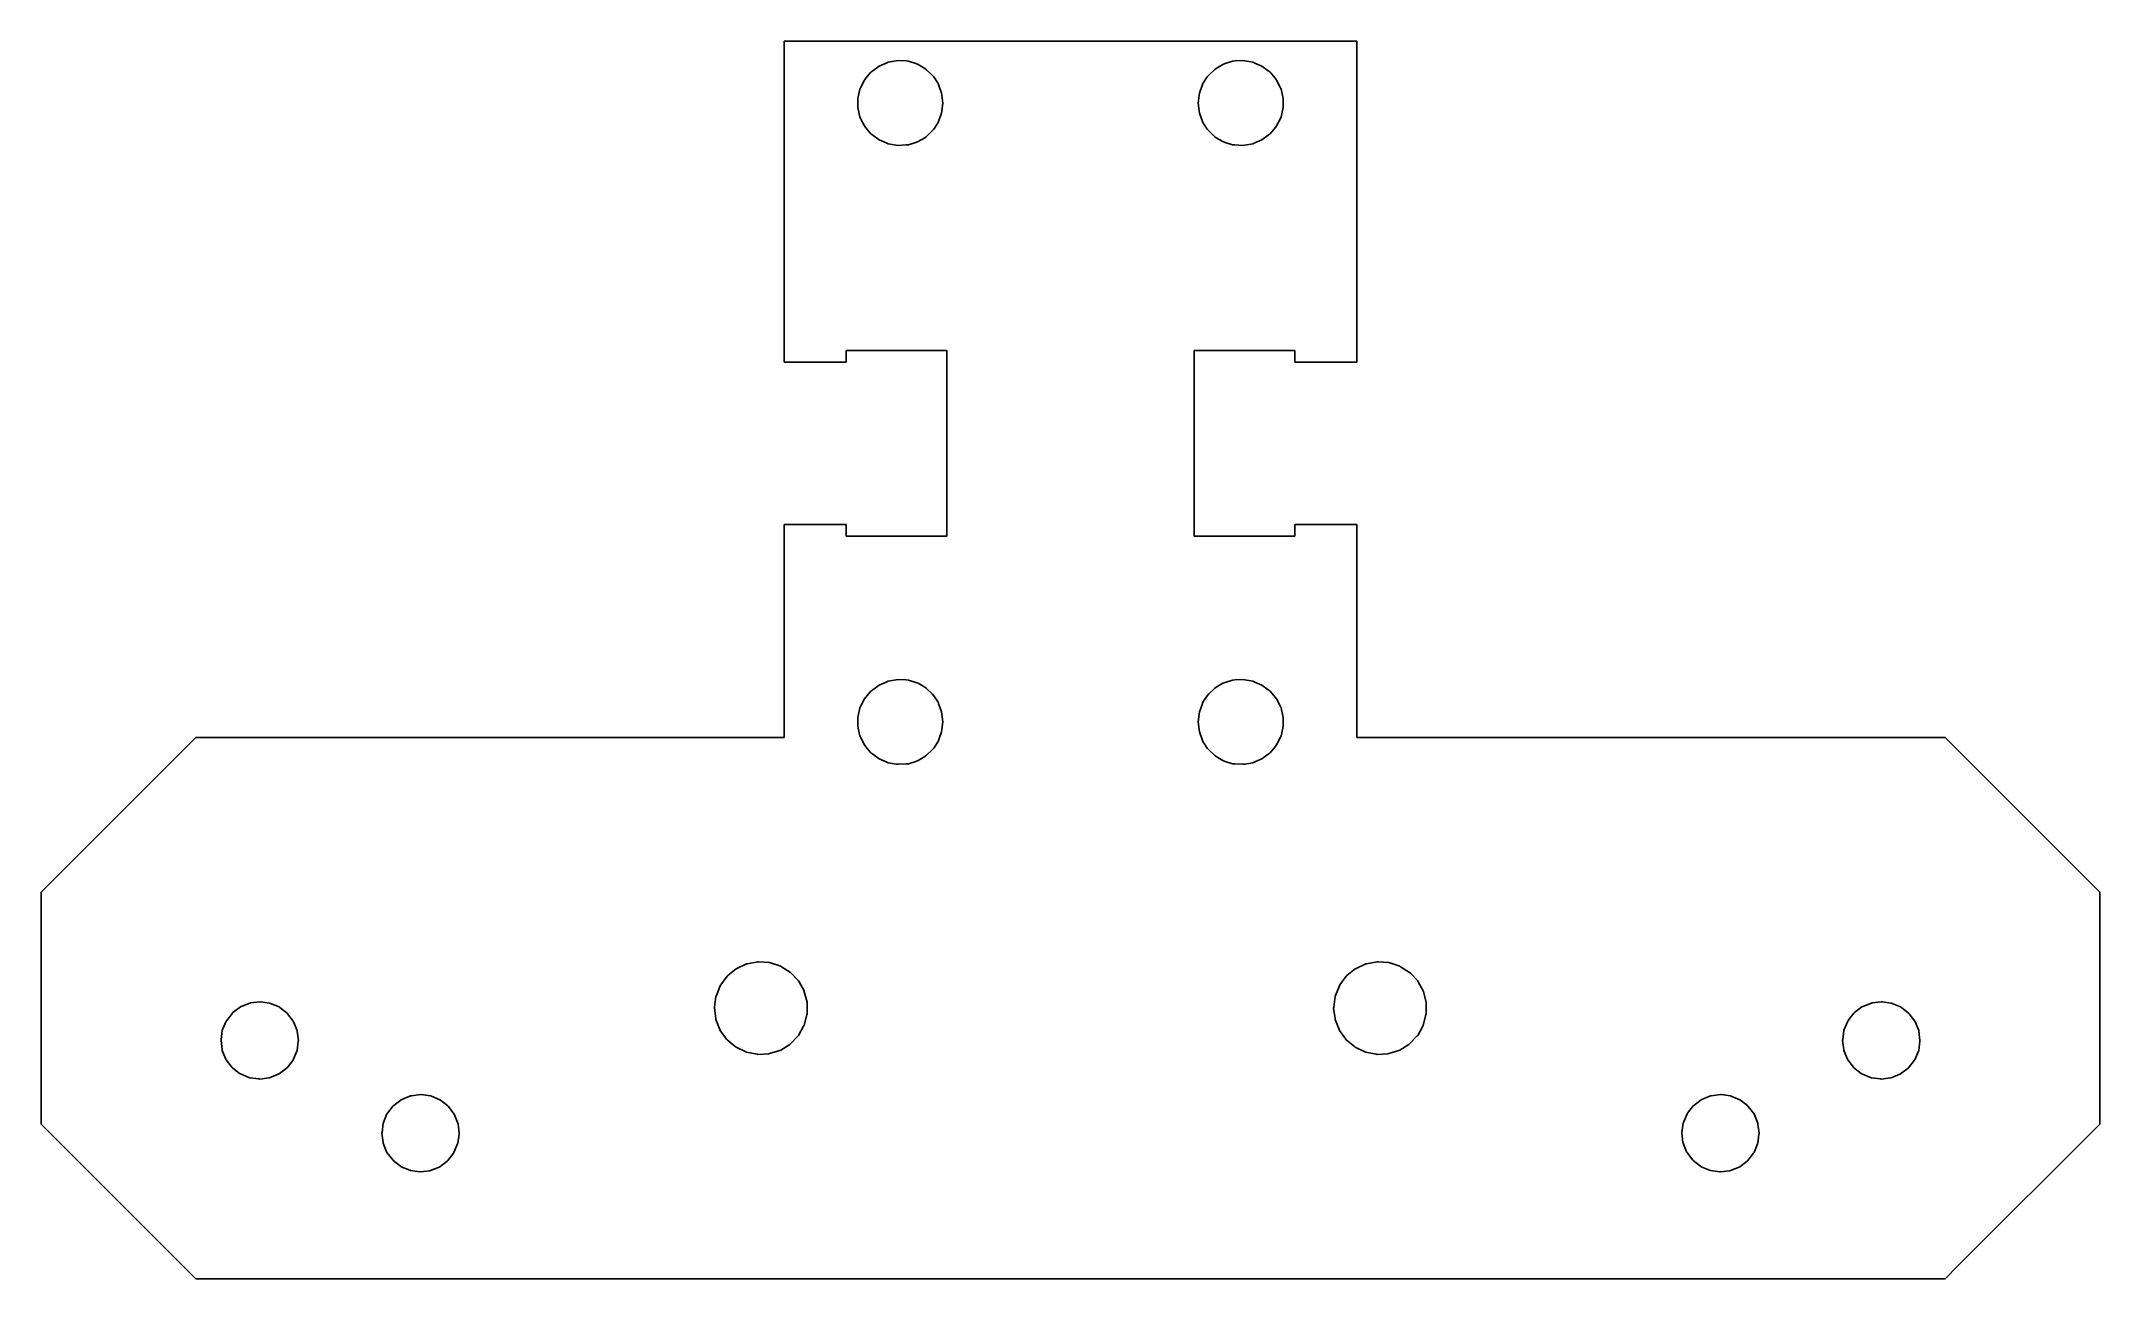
# Model space of a CAD drawing. Header units: metres. Extents: x -61 to 72, y 49 to 129.
import ezdxf

# ---------------------------------------------------------------- set-up
doc = ezdxf.new("R2010")
doc.units = ezdxf.units.M

msp = doc.modelspace()

# ---------------------------------------------------------------- linework, layer by layer
for p, q in [((-13.25, 125.7), (-13.25, 128.95)), ((-13.25, 128.95), (-12.25, 128.95)), ((-12.25, 128.95), (-5, 128.95)), ((-5.88, 127.7), (-6.02, 127.68)), ((-5.37, 127.67), (-5.88, 127.7)), ((-5, 128.95), (22.75, 128.95)), ((15.87, 127.67), (16.38, 127.7)), ((16.38, 127.7), (16.52, 127.68)), ((22.75, 128.95), (23.75, 128.95)), ((23.75, 128.95), (23.75, 125.7)), ((-8.06, 126.44), (-8.29, 125.98)), ((-7.98, 126.55), (-8.06, 126.44)), ((-7.65, 126.94), (-7.98, 126.55)), ((-7.53, 127.03), (-7.65, 126.94)), ((-7.12, 127.33), (-7.53, 127.03)), ((-6.66, 127.53), (-7.12, 127.33)), ((-6.52, 127.59), (-6.66, 127.53)), ((-6.02, 127.68), (-6.52, 127.59)), ((-5.22, 127.65), (-5.37, 127.67)), ((-4.74, 127.5), (-5.22, 127.65)), ((-4.6, 127.45), (-4.74, 127.5)), ((-4.16, 127.19), (-4.6, 127.45)), ((-4.05, 127.1), (-4.16, 127.19)), ((-4.16, 127.19), (-4.16, 127.19)), ((-3.68, 126.76), (-4.05, 127.1)), ((-3.59, 126.64), (-3.68, 126.76)), ((-3.31, 126.22), (-3.59, 126.64)), ((13.81, 126.22), (14.09, 126.64)), ((14.09, 126.64), (14.18, 126.76)), ((14.18, 126.76), (14.55, 127.1)), ((14.55, 127.1), (14.66, 127.19)), ((14.55, 127.1), (14.55, 127.1)), ((14.66, 127.19), (15.1, 127.45)), ((15.1, 127.45), (15.24, 127.5)), ((15.24, 127.5), (15.72, 127.65)), ((15.72, 127.65), (15.87, 127.67)), ((16.52, 127.68), (17.02, 127.59)), ((17.02, 127.59), (17.16, 127.53)), ((17.16, 127.53), (17.62, 127.33)), ((17.62, 127.33), (18.03, 127.03)), ((18.03, 127.03), (18.15, 126.94)), ((18.15, 126.94), (18.48, 126.55)), ((18.48, 126.55), (18.56, 126.44)), ((18.56, 126.44), (18.79, 125.98)), ((-13.25, 108.2), (-13.25, 125.7)), ((-8.47, 125.35), (-8.49, 125.21)), ((-8.49, 125.21), (-8.49, 124.7)), ((-8.35, 125.85), (-8.47, 125.35)), ((-8.29, 125.98), (-8.35, 125.85)), ((-3.25, 126.08), (-3.31, 126.22)), ((-3.08, 125.6), (-3.25, 126.08)), ((-3.06, 125.46), (-3.08, 125.6)), ((-3, 124.95), (-3.06, 125.46)), ((13.5, 124.95), (13.56, 125.46)), ((13.56, 125.46), (13.58, 125.6)), ((13.58, 125.6), (13.75, 126.08)), ((13.75, 126.08), (13.81, 126.22)), ((18.79, 125.98), (18.85, 125.85)), ((18.85, 125.85), (18.97, 125.35)), ((18.97, 125.35), (18.99, 125.21)), ((18.99, 125.21), (18.99, 124.7)), ((23.75, 125.7), (23.75, 108.2)), ((-8.49, 124.7), (-8.47, 124.55)), ((-8.47, 124.55), (-8.35, 124.06)), ((-8.35, 124.06), (-8.29, 123.92)), ((-8.29, 123.92), (-8.06, 123.47)), ((-3.31, 123.69), (-3.25, 123.82)), ((-3.25, 123.82), (-3.08, 124.3)), ((-3.08, 124.3), (-3.06, 124.45)), ((-3.06, 124.45), (-3, 124.95)), ((13.56, 124.45), (13.5, 124.95)), ((13.58, 124.3), (13.56, 124.45)), ((13.75, 123.82), (13.58, 124.3)), ((13.81, 123.69), (13.75, 123.82)), ((18.79, 123.92), (18.56, 123.47)), ((18.85, 124.06), (18.79, 123.92)), ((18.97, 124.55), (18.85, 124.06)), ((18.99, 124.7), (18.97, 124.55)), ((-8.06, 123.47), (-7.98, 123.35)), ((-7.98, 123.35), (-7.65, 122.96)), ((-7.65, 122.96), (-7.53, 122.87)), ((-7.53, 122.87), (-7.12, 122.57)), ((-7.12, 122.57), (-6.66, 122.37)), ((-6.66, 122.37), (-6.52, 122.31)), ((-5.22, 122.25), (-4.74, 122.4)), ((-4.74, 122.4), (-4.6, 122.46)), ((-4.6, 122.46), (-4.16, 122.71)), ((-4.16, 122.71), (-4.05, 122.8)), ((-4.05, 122.8), (-3.68, 123.15)), ((-3.68, 123.15), (-3.59, 123.26)), ((-3.59, 123.26), (-3.31, 123.69)), ((14.09, 123.26), (13.81, 123.69)), ((14.18, 123.15), (14.09, 123.26)), ((14.55, 122.8), (14.18, 123.15)), ((14.66, 122.71), (14.55, 122.8)), ((15.1, 122.46), (14.66, 122.71)), ((15.24, 122.4), (15.1, 122.46)), ((15.72, 122.25), (15.24, 122.4)), ((17.16, 122.37), (17.02, 122.31)), ((17.62, 122.57), (17.16, 122.37)), ((18.03, 122.87), (17.62, 122.57)), ((18.15, 122.96), (18.03, 122.87)), ((18.48, 123.35), (18.15, 122.96)), ((18.56, 123.47), (18.48, 123.35)), ((-6.52, 122.31), (-6.02, 122.23)), ((-6.02, 122.23), (-5.88, 122.21)), ((-5.88, 122.21), (-5.37, 122.24)), ((-5.37, 122.24), (-5.22, 122.25)), ((15.87, 122.24), (15.72, 122.25)), ((16.38, 122.21), (15.87, 122.24)), ((16.52, 122.23), (16.38, 122.21)), ((17.02, 122.31), (16.52, 122.23)), ((-12.75, 108.2), (-13.25, 108.2)), ((-9.25, 108.2), (-12.75, 108.2)), ((-4.38, 108.95), (-9.25, 108.95)), ((-9.25, 108.95), (-9.25, 108.2)), ((-2.75, 108.95), (-4.38, 108.95)), ((-4.38, 108.95), (-4.38, 108.95)), ((-2.75, 99.95), (-2.75, 108.95)), ((18.12, 108.95), (13.25, 108.95)), ((13.25, 108.95), (13.25, 105.95)), ((19.75, 108.95), (18.12, 108.95)), ((19.75, 108.2), (19.75, 108.95)), ((20.25, 108.2), (19.75, 108.2)), ((23.75, 108.2), (20.25, 108.2)), ((13.25, 105.95), (13.25, 96.95)), ((-2.75, 96.95), (-2.75, 99.95)), ((-13.25, 86.33), (-13.25, 97.7)), ((-13.25, 97.7), (-9.75, 97.7)), ((-9.75, 97.7), (-9.25, 97.7)), ((-9.25, 97.7), (-9.25, 96.95)), ((19.75, 96.95), (19.75, 97.7)), ((19.75, 97.7), (23.25, 97.7)), ((23.25, 97.7), (23.75, 97.7)), ((23.75, 97.7), (23.75, 86.33)), ((-9.25, 96.95), (-7.62, 96.95)), ((-7.62, 96.95), (-2.75, 96.95)), ((13.25, 96.95), (14.88, 96.95)), ((14.88, 96.95), (19.75, 96.95)), ((-7.98, 86.55), (-8.06, 86.44)), ((-7.65, 86.94), (-7.98, 86.55)), ((-7.53, 87.03), (-7.65, 86.94)), ((-7.12, 87.33), (-7.53, 87.03)), ((-6.66, 87.53), (-7.12, 87.33)), ((-6.52, 87.59), (-6.66, 87.53)), ((-6.02, 87.68), (-6.52, 87.59)), ((-5.88, 87.7), (-6.02, 87.68)), ((-5.37, 87.67), (-5.88, 87.7)), ((-5.22, 87.65), (-5.37, 87.67)), ((-4.74, 87.5), (-5.22, 87.65)), ((-4.6, 87.45), (-4.74, 87.5)), ((-4.16, 87.19), (-4.6, 87.45)), ((-4.05, 87.1), (-4.16, 87.19)), ((-4.16, 87.19), (-4.16, 87.19)), ((-3.68, 86.76), (-4.05, 87.1)), ((-3.59, 86.64), (-3.68, 86.76)), ((-3.31, 86.22), (-3.59, 86.64)), ((13.81, 86.22), (14.09, 86.64)), ((14.09, 86.64), (14.18, 86.76)), ((14.18, 86.76), (14.55, 87.1)), ((14.55, 87.1), (14.66, 87.19)), ((14.55, 87.1), (14.55, 87.1)), ((14.66, 87.19), (15.1, 87.45)), ((15.1, 87.45), (15.24, 87.5)), ((15.24, 87.5), (15.72, 87.65)), ((15.72, 87.65), (15.87, 87.67)), ((15.87, 87.67), (16.38, 87.7)), ((16.38, 87.7), (16.52, 87.68)), ((16.52, 87.68), (17.02, 87.59)), ((17.02, 87.59), (17.16, 87.53)), ((17.16, 87.53), (17.62, 87.33)), ((17.62, 87.33), (18.03, 87.03)), ((18.03, 87.03), (18.15, 86.94)), ((18.15, 86.94), (18.48, 86.55)), ((18.48, 86.55), (18.56, 86.44)), ((-13.25, 83.95), (-13.25, 86.33)), ((-8.47, 85.35), (-8.49, 85.21)), ((-8.49, 85.21), (-8.49, 84.7)), ((-8.35, 85.85), (-8.47, 85.35)), ((-8.29, 85.98), (-8.35, 85.85)), ((-8.06, 86.44), (-8.29, 85.98)), ((-3.25, 86.08), (-3.31, 86.22)), ((-3.08, 85.6), (-3.25, 86.08)), ((-3.06, 85.46), (-3.08, 85.6)), ((-3, 84.95), (-3.06, 85.46)), ((13.5, 84.95), (13.56, 85.46)), ((13.56, 85.46), (13.58, 85.6)), ((13.58, 85.6), (13.75, 86.08)), ((13.75, 86.08), (13.81, 86.22)), ((18.56, 86.44), (18.79, 85.98)), ((18.79, 85.98), (18.85, 85.85)), ((18.85, 85.85), (18.97, 85.35)), ((18.97, 85.35), (18.99, 85.21)), ((18.99, 85.21), (18.99, 84.7)), ((23.75, 86.33), (23.75, 83.95)), ((-52.08, 83.12), (-51.25, 83.95)), ((-51.25, 83.95), (-48.08, 83.95)), ((-48.08, 83.95), (-13.25, 83.95)), ((-8.49, 84.7), (-8.47, 84.55)), ((-8.47, 84.55), (-8.35, 84.06)), ((-8.35, 84.06), (-8.29, 83.92)), ((-8.29, 83.92), (-8.06, 83.47)), ((-3.31, 83.69), (-3.25, 83.82)), ((-3.25, 83.82), (-3.08, 84.3)), ((-3.08, 84.3), (-3.06, 84.45)), ((-3.06, 84.45), (-3, 84.95)), ((13.56, 84.45), (13.5, 84.95)), ((13.58, 84.3), (13.56, 84.45)), ((13.75, 83.82), (13.58, 84.3)), ((13.81, 83.69), (13.75, 83.82)), ((18.79, 83.92), (18.56, 83.47)), ((18.85, 84.06), (18.79, 83.92)), ((18.97, 84.55), (18.85, 84.06)), ((18.99, 84.7), (18.97, 84.55)), ((23.75, 83.95), (26.92, 83.95)), ((26.92, 83.95), (61.75, 83.95)), ((61.75, 83.95), (70.92, 74.79)), ((-61.25, 73.95), (-52.08, 83.12)), ((-8.06, 83.47), (-7.98, 83.35)), ((-7.98, 83.35), (-7.65, 82.96)), ((-7.65, 82.96), (-7.53, 82.87)), ((-7.53, 82.87), (-7.12, 82.57)), ((-7.12, 82.57), (-6.66, 82.37)), ((-4.6, 82.46), (-4.16, 82.71)), ((-4.16, 82.71), (-4.05, 82.8)), ((-4.05, 82.8), (-3.68, 83.15)), ((-3.68, 83.15), (-3.59, 83.26)), ((-3.59, 83.26), (-3.31, 83.69)), ((14.09, 83.26), (13.81, 83.69)), ((14.18, 83.15), (14.09, 83.26)), ((14.55, 82.8), (14.18, 83.15)), ((14.66, 82.71), (14.55, 82.8)), ((15.1, 82.46), (14.66, 82.71)), ((17.62, 82.57), (17.16, 82.37)), ((18.03, 82.87), (17.62, 82.57)), ((18.15, 82.96), (18.03, 82.87)), ((18.48, 83.35), (18.15, 82.96)), ((18.56, 83.47), (18.48, 83.35)), ((-6.66, 82.37), (-6.52, 82.31)), ((-6.52, 82.31), (-6.02, 82.23)), ((-6.02, 82.23), (-5.88, 82.21)), ((-5.88, 82.21), (-5.37, 82.24)), ((-5.37, 82.24), (-5.22, 82.25)), ((-5.22, 82.25), (-4.74, 82.4)), ((-4.74, 82.4), (-4.6, 82.46)), ((15.24, 82.4), (15.1, 82.46)), ((15.72, 82.25), (15.24, 82.4)), ((15.87, 82.24), (15.72, 82.25)), ((16.38, 82.21), (15.87, 82.24)), ((16.52, 82.23), (16.38, 82.21)), ((17.02, 82.31), (16.52, 82.23)), ((17.16, 82.37), (17.02, 82.31)), ((70.92, 74.79), (71.75, 73.95)), ((-61.25, 60.2), (-61.25, 73.95)), ((71.75, 73.95), (71.75, 72.7)), ((71.75, 72.7), (71.75, 58.95)), ((-15.68, 69.31), (-16.3, 69.01)), ((-15.62, 69.32), (-15.68, 69.31)), ((-14.94, 69.45), (-15.62, 69.32)), ((-14.88, 69.44), (-14.94, 69.45)), ((-14.19, 69.4), (-14.88, 69.44)), ((-14.13, 69.38), (-14.19, 69.4)), ((-13.47, 69.17), (-14.13, 69.38)), ((-13.42, 69.13), (-13.47, 69.17)), ((24.32, 69.31), (23.7, 69.01)), ((24.38, 69.32), (24.32, 69.31)), ((25.06, 69.45), (24.38, 69.32)), ((25.12, 69.44), (25.06, 69.45)), ((25.81, 69.4), (25.12, 69.44)), ((25.87, 69.38), (25.81, 69.4)), ((26.53, 69.17), (25.87, 69.38)), ((26.58, 69.13), (26.53, 69.17)), ((-17.38, 67.9), (-17.63, 67.26)), ((-17.34, 67.95), (-17.38, 67.9)), ((-16.94, 68.51), (-17.34, 67.95)), ((-16.89, 68.55), (-16.94, 68.51)), ((-16.36, 68.99), (-16.89, 68.55)), ((-16.3, 69.01), (-16.36, 68.99)), ((-12.84, 68.76), (-13.42, 69.13)), ((-12.79, 68.72), (-12.84, 68.76)), ((-12.32, 68.22), (-12.79, 68.72)), ((-12.29, 68.16), (-12.32, 68.22)), ((-11.96, 67.56), (-12.29, 68.16)), ((22.62, 67.9), (22.37, 67.26)), ((22.66, 67.95), (22.62, 67.9)), ((23.06, 68.51), (22.66, 67.95)), ((23.11, 68.55), (23.06, 68.51)), ((23.64, 68.99), (23.11, 68.55)), ((23.7, 69.01), (23.64, 68.99)), ((27.16, 68.76), (26.58, 69.13)), ((27.21, 68.72), (27.16, 68.76)), ((27.68, 68.22), (27.21, 68.72)), ((27.71, 68.16), (27.68, 68.22)), ((28.04, 67.56), (27.71, 68.16)), ((-48.38, 66.53), (-48.86, 66.16)), ((-48.33, 66.55), (-48.38, 66.53)), ((-47.78, 66.78), (-48.33, 66.55)), ((-47.73, 66.79), (-47.78, 66.78)), ((-47.13, 66.86), (-47.73, 66.79)), ((-47.08, 66.86), (-47.13, 66.86)), ((-46.49, 66.78), (-47.08, 66.86)), ((-46.44, 66.76), (-46.49, 66.78)), ((-45.88, 66.53), (-46.44, 66.76)), ((-45.84, 66.5), (-45.88, 66.53)), ((-17.74, 66.51), (-17.75, 66.45)), ((-17.66, 67.2), (-17.74, 66.51)), ((-17.63, 67.26), (-17.66, 67.2)), ((-11.95, 67.5), (-11.96, 67.56)), ((-11.77, 66.83), (-11.95, 67.5)), ((-11.77, 66.77), (-11.77, 66.83)), ((-11.77, 66.08), (-11.77, 66.77)), ((22.26, 66.51), (22.25, 66.45)), ((22.34, 67.2), (22.26, 66.51)), ((22.37, 67.26), (22.34, 67.2)), ((28.05, 67.5), (28.04, 67.56)), ((28.23, 66.83), (28.05, 67.5)), ((28.23, 66.77), (28.23, 66.83)), ((28.23, 66.08), (28.23, 66.77)), ((55.91, 66.16), (56.38, 66.53)), ((56.38, 66.53), (56.43, 66.55)), ((56.43, 66.55), (56.99, 66.78)), ((56.99, 66.78), (57.04, 66.79)), ((56.99, 66.78), (56.99, 66.78)), ((57.04, 66.79), (57.63, 66.86)), ((57.63, 66.86), (57.69, 66.86)), ((57.69, 66.86), (58.28, 66.78)), ((58.28, 66.78), (58.33, 66.76)), ((58.33, 66.76), (58.88, 66.53)), ((58.88, 66.53), (58.93, 66.5)), ((-49.3, 65.61), (-49.53, 65.06)), ((-49.26, 65.66), (-49.3, 65.61)), ((-48.9, 66.13), (-49.26, 65.66)), ((-49.26, 65.66), (-49.26, 65.66)), ((-48.86, 66.16), (-48.9, 66.13)), ((-45.36, 66.13), (-45.84, 66.5)), ((-45.33, 66.09), (-45.36, 66.13)), ((-44.97, 65.61), (-45.33, 66.09)), ((-44.95, 65.56), (-44.97, 65.61)), ((-44.72, 65.01), (-44.95, 65.56)), ((-17.75, 66.45), (-17.66, 65.77)), ((-17.66, 65.77), (-17.66, 65.71)), ((-17.66, 65.71), (-17.4, 65.07)), ((-12.32, 64.69), (-11.99, 65.29)), ((-11.99, 65.29), (-11.96, 65.35)), ((-11.96, 65.35), (-11.79, 66.02)), ((-11.79, 66.02), (-11.77, 66.08)), ((22.25, 66.45), (22.34, 65.77)), ((22.34, 65.77), (22.34, 65.71)), ((22.34, 65.71), (22.6, 65.07)), ((27.68, 64.69), (28.01, 65.29)), ((28.01, 65.29), (28.04, 65.35)), ((28.04, 65.35), (28.21, 66.02)), ((28.21, 66.02), (28.23, 66.08)), ((55.24, 65.06), (55.47, 65.61)), ((55.47, 65.61), (55.5, 65.66)), ((55.5, 65.66), (55.86, 66.13)), ((55.86, 66.13), (55.91, 66.16)), ((58.93, 66.5), (59.4, 66.13)), ((59.4, 66.13), (59.43, 66.09)), ((59.43, 66.09), (59.8, 65.61)), ((59.8, 65.61), (59.82, 65.56)), ((59.82, 65.56), (60.05, 65.01)), ((-49.55, 65.01), (-49.63, 64.42)), ((-49.63, 64.42), (-49.63, 64.36)), ((-49.63, 64.36), (-49.55, 63.77)), ((-49.53, 65.06), (-49.55, 65.01)), ((-44.71, 64.96), (-44.72, 65.01)), ((-44.72, 63.72), (-44.64, 64.31)), ((-44.63, 64.36), (-44.71, 64.96)), ((-44.64, 64.31), (-44.63, 64.36)), ((-17.4, 65.07), (-17.38, 65.01)), ((-17.38, 65.01), (-16.97, 64.45)), ((-16.97, 64.45), (-16.94, 64.4)), ((-16.94, 64.4), (-16.41, 63.96)), ((-16.41, 63.96), (-16.36, 63.92)), ((-16.36, 63.92), (-15.73, 63.63)), ((-13.47, 63.74), (-12.89, 64.11)), ((-12.89, 64.11), (-12.84, 64.14)), ((-12.84, 64.14), (-12.37, 64.64)), ((-12.37, 64.64), (-12.32, 64.69)), ((22.6, 65.07), (22.62, 65.01)), ((22.62, 65.01), (23.03, 64.45)), ((23.03, 64.45), (23.06, 64.4)), ((23.06, 64.4), (23.59, 63.96)), ((23.59, 63.96), (23.64, 63.92)), ((23.64, 63.92), (24.27, 63.63)), ((26.53, 63.74), (27.11, 64.11)), ((27.11, 64.11), (27.16, 64.14)), ((27.16, 64.14), (27.63, 64.64)), ((27.63, 64.64), (27.68, 64.69)), ((55.13, 64.36), (55.14, 64.42)), ((55.21, 63.77), (55.13, 64.36)), ((55.14, 64.42), (55.22, 65.01)), ((55.22, 65.01), (55.24, 65.06)), ((60.05, 65.01), (60.05, 64.96)), ((60.05, 64.96), (60.13, 64.36)), ((60.13, 64.31), (60.05, 63.72)), ((60.13, 64.36), (60.13, 64.31)), ((-49.55, 63.77), (-49.55, 63.72)), ((-49.55, 63.72), (-49.32, 63.16)), ((-49.32, 63.16), (-49.3, 63.11)), ((-49.3, 63.11), (-48.93, 62.64)), ((-48.93, 62.64), (-48.9, 62.6)), ((-48.9, 62.6), (-48.43, 62.23)), ((-45.88, 62.2), (-45.41, 62.56)), ((-45.41, 62.56), (-45.36, 62.6)), ((-45.36, 62.6), (-45, 63.07)), ((-45, 63.07), (-44.97, 63.11)), ((-44.97, 63.11), (-44.74, 63.67)), ((-44.74, 63.67), (-44.72, 63.72)), ((-15.73, 63.63), (-15.68, 63.6)), ((-15.73, 63.63), (-15.73, 63.63)), ((-15.68, 63.6), (-15, 63.47)), ((-15, 63.47), (-14.94, 63.46)), ((-14.94, 63.46), (-14.25, 63.5)), ((-14.25, 63.5), (-14.19, 63.51)), ((-14.19, 63.51), (-13.53, 63.72)), ((-13.53, 63.72), (-13.47, 63.74)), ((24.27, 63.63), (24.32, 63.6)), ((24.27, 63.63), (24.27, 63.63)), ((24.32, 63.6), (25, 63.47)), ((25, 63.47), (25.06, 63.46)), ((25.06, 63.46), (25.75, 63.5)), ((25.75, 63.5), (25.81, 63.51)), ((25.81, 63.51), (26.47, 63.72)), ((26.47, 63.72), (26.53, 63.74)), ((55.22, 63.72), (55.21, 63.77)), ((55.45, 63.16), (55.22, 63.72)), ((55.47, 63.11), (55.45, 63.16)), ((55.83, 62.64), (55.47, 63.11)), ((55.86, 62.6), (55.83, 62.64)), ((56.34, 62.23), (55.86, 62.6)), ((59.36, 62.56), (58.88, 62.2)), ((59.4, 62.6), (59.36, 62.56)), ((59.76, 63.07), (59.4, 62.6)), ((59.8, 63.11), (59.76, 63.07)), ((60.03, 63.67), (59.8, 63.11)), ((60.05, 63.72), (60.03, 63.67)), ((-48.43, 62.23), (-48.38, 62.2)), ((-48.38, 62.2), (-47.83, 61.97)), ((-47.83, 61.97), (-47.78, 61.95)), ((-47.78, 61.95), (-47.19, 61.87)), ((-47.19, 61.87), (-47.13, 61.86)), ((-47.13, 61.86), (-46.54, 61.94)), ((-46.54, 61.94), (-46.49, 61.95)), ((-46.49, 61.95), (-45.93, 62.18)), ((-45.93, 62.18), (-45.88, 62.2)), ((56.38, 62.2), (56.34, 62.23)), ((56.94, 61.97), (56.38, 62.2)), ((56.99, 61.95), (56.94, 61.97)), ((57.58, 61.87), (56.99, 61.95)), ((57.63, 61.86), (57.58, 61.87)), ((58.23, 61.94), (57.63, 61.86)), ((58.28, 61.95), (58.23, 61.94)), ((58.83, 62.18), (58.28, 61.95)), ((58.88, 62.2), (58.83, 62.18)), ((-61.25, 58.95), (-61.25, 60.2)), ((-38.87, 59.66), (-38.51, 60.13)), ((-38.51, 60.13), (-38.47, 60.16)), ((-38.47, 60.16), (-37.99, 60.53)), ((-37.99, 60.53), (-37.94, 60.55)), ((-37.94, 60.55), (-37.39, 60.78)), ((-37.39, 60.78), (-37.33, 60.79)), ((-37.33, 60.79), (-36.74, 60.86)), ((-36.74, 60.86), (-36.69, 60.86)), ((-36.69, 60.86), (-36.09, 60.78)), ((-36.09, 60.78), (-36.04, 60.76)), ((-36.04, 60.76), (-35.49, 60.53)), ((-35.49, 60.53), (-35.45, 60.5)), ((-35.45, 60.5), (-34.97, 60.13)), ((-34.97, 60.13), (-34.94, 60.09)), ((-34.94, 60.09), (-34.58, 59.61)), ((45.11, 59.66), (45.47, 60.13)), ((45.47, 60.13), (45.52, 60.16)), ((45.52, 60.16), (45.99, 60.53)), ((45.99, 60.53), (46.04, 60.55)), ((46.04, 60.55), (46.59, 60.78)), ((46.59, 60.78), (46.65, 60.79)), ((46.65, 60.79), (47.24, 60.86)), ((47.24, 60.86), (47.29, 60.86)), ((47.29, 60.86), (47.89, 60.78)), ((47.89, 60.78), (47.94, 60.76)), ((47.94, 60.76), (48.49, 60.53)), ((48.49, 60.53), (48.53, 60.5)), ((48.53, 60.5), (49.01, 60.13)), ((49.01, 60.13), (49.04, 60.09)), ((49.04, 60.09), (49.41, 59.61)), ((-60.42, 58.12), (-61.25, 58.95)), ((-39.23, 58.42), (-39.16, 59.01)), ((-39.16, 59.01), (-39.13, 59.06)), ((-39.16, 59.01), (-39.16, 59.01)), ((-39.13, 59.06), (-38.91, 59.61)), ((-38.91, 59.61), (-38.87, 59.66)), ((-34.58, 59.61), (-34.55, 59.56)), ((-34.55, 59.56), (-34.33, 59.01)), ((-34.33, 59.01), (-34.32, 58.96)), ((-34.32, 58.96), (-34.24, 58.36)), ((44.75, 58.42), (44.83, 59.01)), ((44.83, 59.01), (44.85, 59.06)), ((44.85, 59.06), (45.08, 59.61)), ((45.08, 59.61), (45.11, 59.66)), ((49.41, 59.61), (49.43, 59.56)), ((49.43, 59.56), (49.66, 59.01)), ((49.66, 59.01), (49.66, 58.96)), ((49.66, 58.96), (49.74, 58.36)), ((71.75, 58.95), (62.58, 49.79)), ((-51.25, 48.95), (-60.42, 58.12)), ((-39.24, 58.36), (-39.23, 58.42)), ((-39.16, 57.77), (-39.24, 58.36)), ((-39.16, 57.72), (-39.16, 57.77)), ((-38.93, 57.16), (-39.16, 57.72)), ((-34.35, 57.67), (-34.58, 57.11)), ((-34.33, 57.72), (-34.35, 57.67)), ((-34.25, 58.31), (-34.33, 57.72)), ((-34.24, 58.36), (-34.25, 58.31)), ((44.74, 58.36), (44.75, 58.42)), ((44.82, 57.77), (44.74, 58.36)), ((44.83, 57.72), (44.82, 57.77)), ((45.05, 57.16), (44.83, 57.72)), ((49.63, 57.67), (49.41, 57.11)), ((49.66, 57.72), (49.63, 57.67)), ((49.73, 58.31), (49.66, 57.72)), ((49.74, 58.36), (49.73, 58.31)), ((-38.91, 57.11), (-38.93, 57.16)), ((-38.54, 56.64), (-38.91, 57.11)), ((-38.51, 56.6), (-38.54, 56.64)), ((-38.03, 56.23), (-38.51, 56.6)), ((-37.99, 56.2), (-38.03, 56.23)), ((-37.44, 55.97), (-37.99, 56.2)), ((-37.39, 55.95), (-37.44, 55.97)), ((-36.79, 55.87), (-37.39, 55.95)), ((-36.74, 55.86), (-36.79, 55.87)), ((-36.15, 55.94), (-36.74, 55.86)), ((-36.09, 55.95), (-36.15, 55.94)), ((-35.54, 56.18), (-36.09, 55.95)), ((-35.49, 56.2), (-35.54, 56.18)), ((-35.02, 56.56), (-35.49, 56.2)), ((-34.97, 56.6), (-35.02, 56.56)), ((-34.61, 57.07), (-34.97, 56.6)), ((-34.58, 57.11), (-34.61, 57.07)), ((45.08, 57.11), (45.05, 57.16)), ((45.44, 56.64), (45.08, 57.11)), ((45.47, 56.6), (45.44, 56.64)), ((45.95, 56.23), (45.47, 56.6)), ((45.99, 56.2), (45.95, 56.23)), ((46.54, 55.97), (45.99, 56.2)), ((46.59, 55.95), (46.54, 55.97)), ((47.19, 55.87), (46.59, 55.95)), ((47.24, 55.86), (47.19, 55.87)), ((47.83, 55.94), (47.24, 55.86)), ((47.89, 55.95), (47.83, 55.94)), ((48.44, 56.18), (47.89, 55.95)), ((48.49, 56.2), (48.44, 56.18)), ((48.97, 56.56), (48.49, 56.2)), ((49.01, 56.6), (48.97, 56.56)), ((49.37, 57.07), (49.01, 56.6)), ((49.41, 57.11), (49.37, 57.07)), ((49.41, 57.11), (49.41, 57.11)), ((62.58, 49.79), (61.75, 48.95)), ((-40.75, 48.95), (-51.25, 48.95)), ((44, 48.95), (-40.75, 48.95)), ((51.25, 48.95), (44, 48.95)), ((61.75, 48.95), (51.25, 48.95))]:
    msp.add_line(p, q)

doc.saveas('drawing.dxf')
